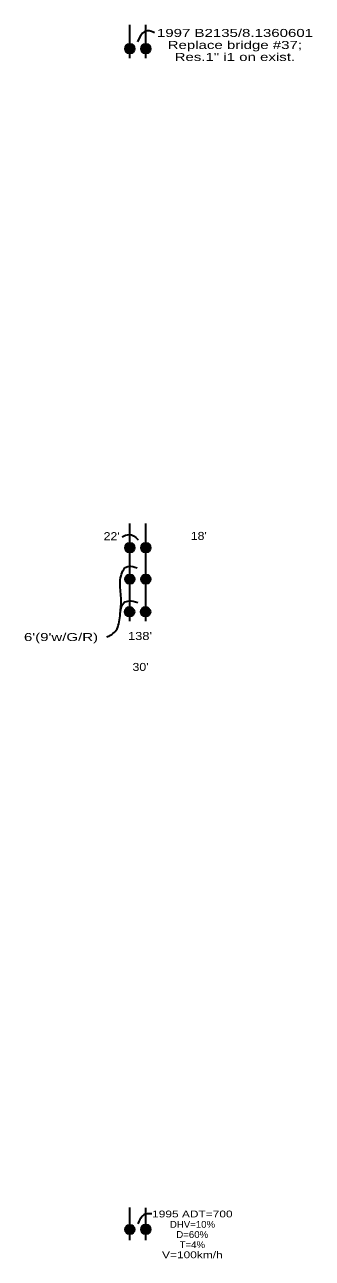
# Model space of a CAD drawing. Extents: x 0.81 to 8.29, y -6.46 to -1.35.
import ezdxf
from ezdxf.enums import TextEntityAlignment as Align

# ---------------------------------------------------------------- set-up
doc = ezdxf.new("R2010")
doc.units = 0
doc.header["$LTSCALE"] = 0.012
doc.layers.add('1', color=7, linetype='Continuous', lineweight=35)

msp = doc.modelspace()

# ---------------------------------------------------------------- hatches: boundary and pattern name
at = {"layer": '1'}
for points in [[(7.62391, -1.43807, 1), (7.58808, -1.43807, 1)], [(7.68391, -1.43807, 1), (7.64808, -1.43807, 1)], [(7.62391, -3.30807, 1), (7.58808, -3.30807, 1)], [(7.68391, -3.30807, 1), (7.64808, -3.30807, 1)], [(7.62391, -3.42607, 1), (7.58808, -3.42607, 1)], [(7.68391, -3.42607, 1), (7.64808, -3.42607, 1)], [(7.62291, -3.54807, 1), (7.58708, -3.54807, 1)], [(7.68291, -3.54807, 1), (7.64708, -3.54807, 1)], [(7.62391, -5.86334, 1), (7.58808, -5.86334, 1)], [(7.68391, -5.86273, 1), (7.64808, -5.86273, 1)]]:
    msp.add_hatch(color=256, dxfattribs=at).paths.add_polyline_path(points)

# ---------------------------------------------------------------- linework, layer by layer
for p, q in [((7.606, -1.474), (7.606, -1.348)), ((7.666, -1.474), (7.666, -1.348)), ((7.606, -3.584), (7.606, -3.218)), ((7.666, -3.584), (7.666, -3.218)), ((7.606, -5.903), (7.606, -5.781)), ((7.666, -5.903), (7.666, -5.782))]:
    msp.add_line(p, q, dxfattribs=at)
for centre in [(7.60599, -1.43807), (7.66599, -1.43807), (7.60599, -3.30807), (7.66599, -3.30807), (7.60599, -3.42607), (7.66599, -3.42607), (7.60499, -3.54807), (7.66499, -3.54807), (7.60599, -5.86334), (7.66599, -5.86273)]:
    msp.add_circle(centre, 0.01792, dxfattribs=at)
for points, degree in [([(7.698, -1.379), (7.693, -1.376), (7.67, -1.364), (7.649, -1.38), (7.635, -1.412)], 3), ([(7.577, -3.268), (7.584, -3.263), (7.605, -3.254), (7.625, -3.265), (7.637, -3.279)], 3), ([(7.52, -3.643), (7.531, -3.639), (7.561, -3.622), (7.57, -3.566), (7.576, -3.494), (7.565, -3.437), (7.583, -3.375), (7.609, -3.375), (7.633, -3.384)], 3), ([(7.571, -3.55), (7.571, -3.536), (7.58, -3.507), (7.61, -3.505), (7.636, -3.513)], 3), ([(7.57, -3.556), (7.573, -3.524)], 1), ([(7.688, -5.805), (7.685, -5.804), (7.662, -5.802), (7.646, -5.817), (7.636, -5.842)], 3)]:
    msp.add_open_spline(points, degree=degree, dxfattribs=at)

# ---------------------------------------------------------------- texts
for s, height, width, p in [('1997 B2135/8.1360601', 0.03, 1.4, (7.9995, -1.394)), ('Replace bridge #37;', 0.03, 1.4, (7.999, -1.439)), ('Res.1" i1 on exist.', 0.03, 1.4, (7.999, -1.484)), ("22'", 0.03, 1.15, (7.538, -3.28)), ("18'", 0.03, 1.15, (7.864, -3.279)), ("6'(9'w/G/R)", 0.03, 1.4, (7.3485, -3.658)), ("138'", 0.03, 1.2, (7.644, -3.654)), ("30'", 0.03, 1.15, (7.646, -3.77)), ('1995 ADT=700', 0.02565, 1.3, (7.84, -5.818)), ('DHV=10%', 0.02565, 1.05, (7.8405, -5.857)), ('D=60%', 0.02565, 1.05, (7.8395, -5.895)), ('T=4%', 0.02565, 1.05, (7.84, -5.933)), ('V=100km/h', 0.02565, 1.3, (7.84, -5.971))]:
    msp.add_text(s, height=height, dxfattribs=dict(at, width=width)).set_placement(p, align=Align.CENTER)

doc.saveas('drawing.dxf')
